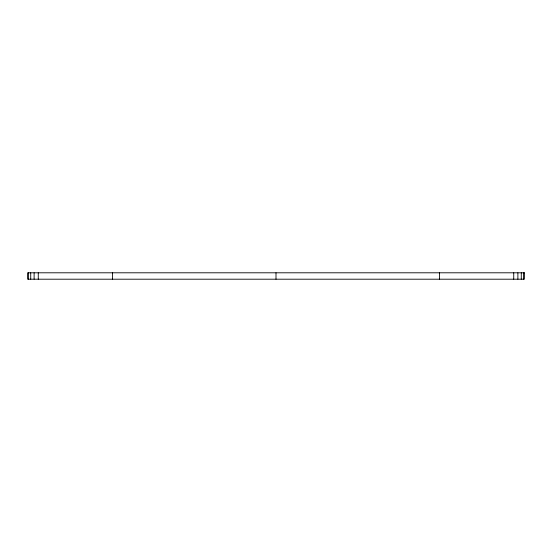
<?xml version="1.0" encoding="UTF-8"?>
<svg xmlns="http://www.w3.org/2000/svg" width="552" height="552" viewBox="0 0 552 552"><rect width="100%" height="100%" fill="white"/><g stroke="black" fill="none" stroke-linecap="round" stroke-linejoin="round"><path stroke-width="0.83" d="M523.565 272.798L523.565 279.202M521.274 272.798L521.274 279.202M517.886 272.798L517.886 279.202M513.739 272.798L513.739 279.202M439.447 272.798L439.447 279.202M276 272.798L276 279.202M112.553 272.798L112.553 279.202M38.261 272.798L38.261 279.202M34.114 272.798L34.114 279.202M30.726 272.798L30.726 279.202M28.435 272.798L28.435 279.202M524.4 272.798L27.6 272.798L27.6 279.202L524.4 279.202L524.4 272.798"/></g></svg>
